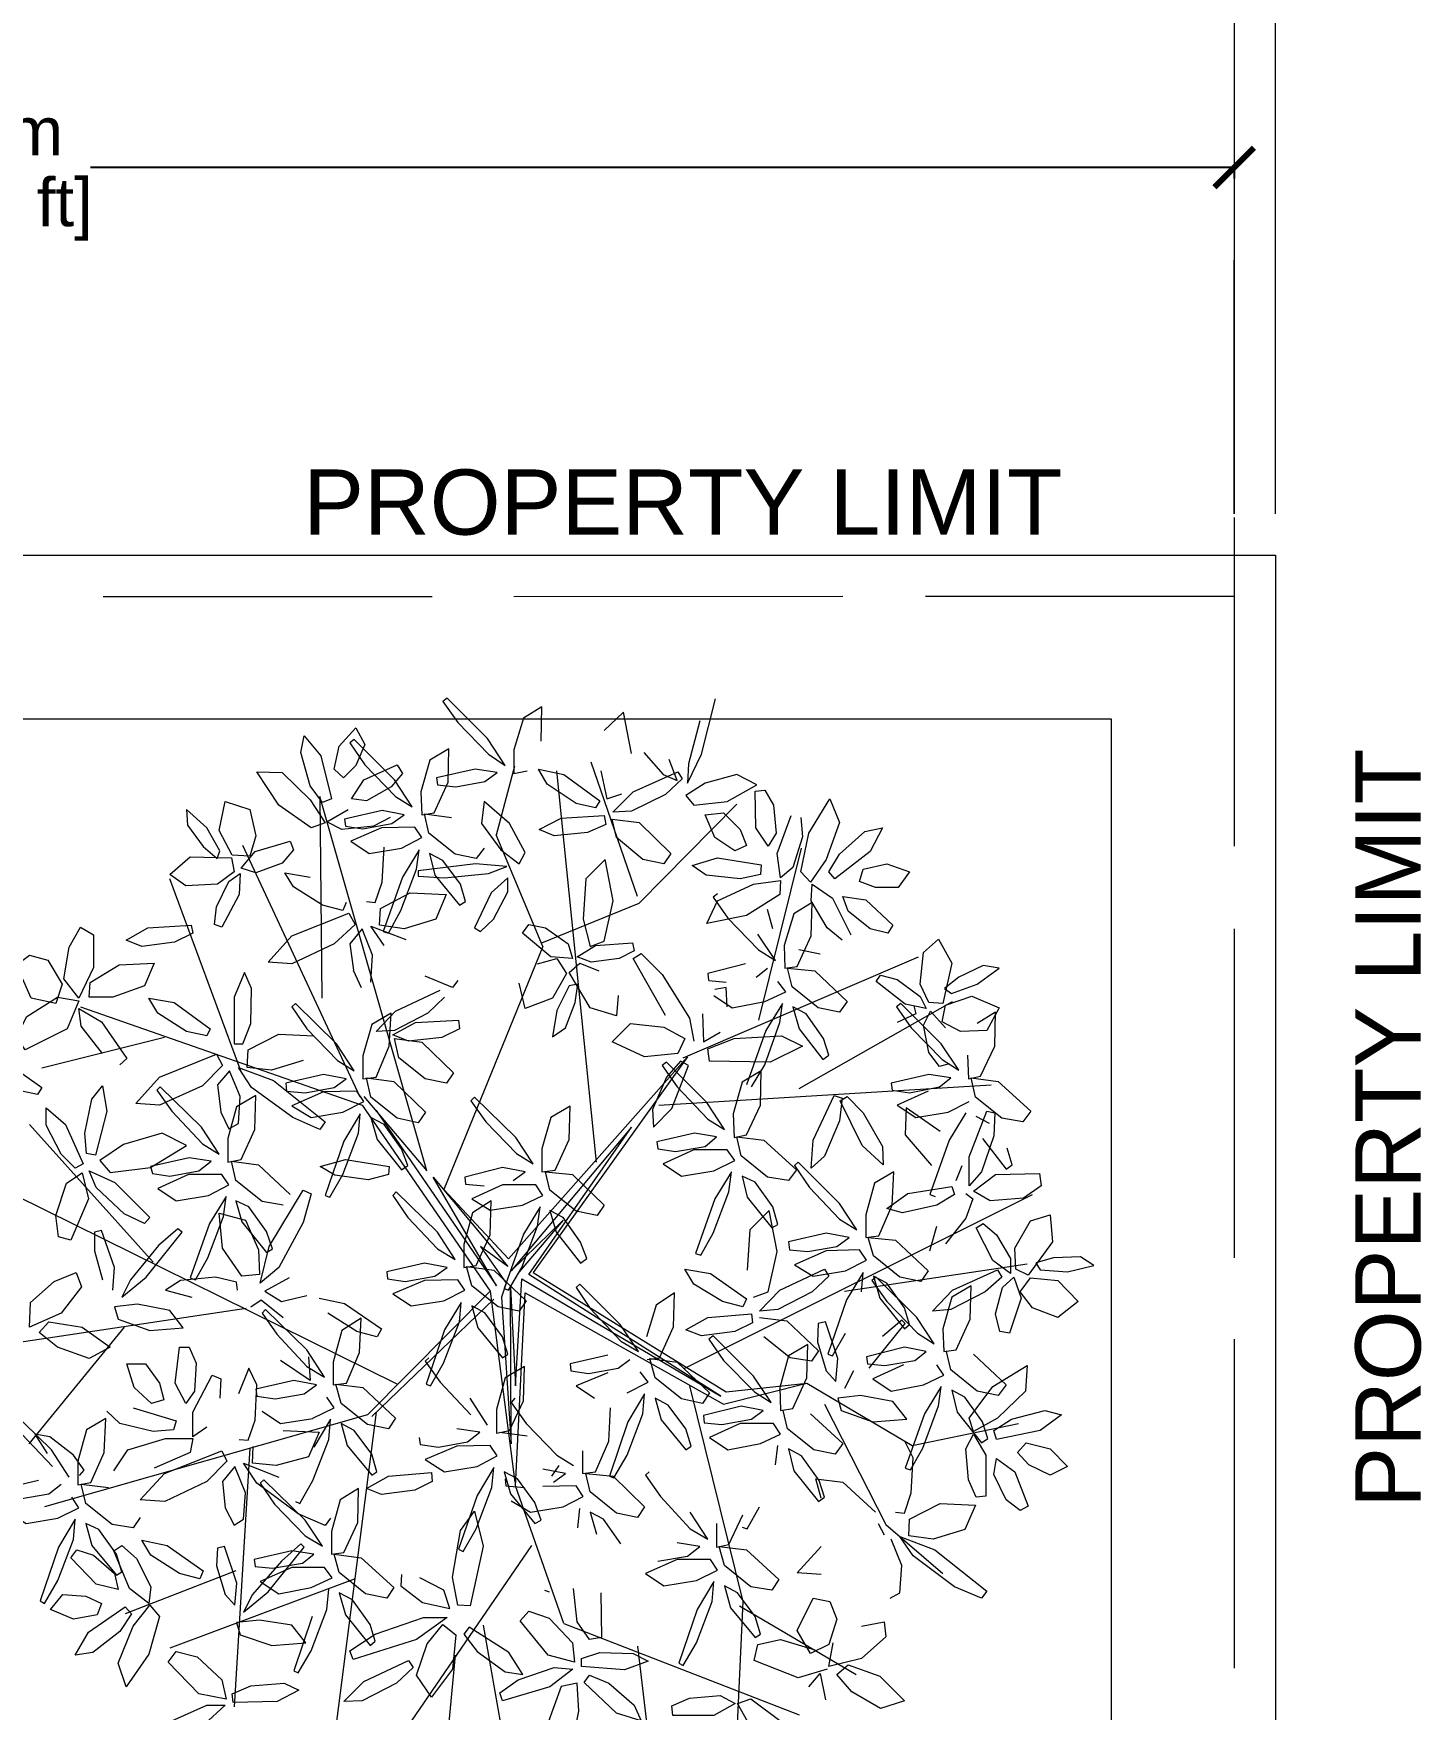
# Model space of a CAD drawing. Header units: metres. Extents: x 14 to 155, y 0 to 125.
# Drawn here: x 38.138 to 40.67, y 118.982 to 122.039 of the extents above; entities that cross this region are included whole.
import ezdxf

# ---------------------------------------------------------------- set-up
doc = ezdxf.new("R2010")
doc.units = ezdxf.units.M
doc.layers.get('Defpoints').update_dxf_attribs({"lineweight": 0})
doc.layers.add('Edges', color=7, linetype='Continuous')
doc.layers.add('PDF_Text', color=255, linetype='Continuous')
doc.layers.add('PDF_Geometry', color=7, linetype='Continuous', true_color=0xc0c0c0)
doc.styles.add('PDF Arial', font='arial.ttf')
doc.styles.add('TEXTS', font='swissl.ttf')
doc.dimstyles.new('Copy of DIMTEXT', dxfattribs={"dimscale": 0.3, "dimtxt": 0.22, "dimasz": 0.18, "dimexe": 0.05, "dimexo": 0.05, "dimgap": 0.05, "dimtad": 0, "dimzin": 1, "dimdsep": 46, "dimtxsty": 'TEXTS', "dimblk": 'ARCHTICK', "dimcen": 0.1, "dimclrd": 256, "dimclre": 6, "dimclrt": 7, "dimadec": 0, "dimazin": 0, "dimtfac": 0.15, "dimtix": 1, "dimtofl": 0, "dimtmove": 1, "dimatfit": 3, "dimldrblk": 'OPEN', "dimfxl": 0, "dimtolj": 1, "dimtzin": 0, "dimarcsym": 0})

# ---------------------------------------------------------------- blocks, each defined once
blk = doc.blocks.new('_ArchTick')
at = {"color": 0, "linetype": 'ByBlock', "const_width": 0.15}
blk.add_lwpolyline([(-0.5, -0.5), (0.5, 0.5)], dxfattribs=at)
blk = doc.blocks.new('*D14')
at = {"layer": 'Defpoints', "color": 0, "transparency": 16777216}
for p in [(40.3284, 121.7956), (40.3284, 121.795), (35.681, 121.6445)]:
    blk.add_point(p, dxfattribs=at)
at = {"layer": 'Edges', "color": 6, "lineweight": -2, "transparency": 16777216}
for p, q in [((35.681, 121.6645), (35.681, 121.815)), ((40.3284, 121.795), (40.3284, 121.775))]:
    blk.add_line(p, q, dxfattribs=at)
at = {"layer": 'Edges', "lineweight": -2, "transparency": 16777216}
for p, q in [((35.681, 121.795), (37.7672, 121.795)), ((40.3284, 121.795), (38.2422, 121.795))]:
    blk.add_line(p, q, dxfattribs=at)
at = {"layer": 'Edges', "lineweight": -2, "transparency": 16777216, "xscale": 0.072, "yscale": 0.072, "zscale": 0.072, "rotation": 180}
blk.add_blockref('_ArchTick', (35.681, 121.795), dxfattribs=at)
at = {"layer": 'Edges', "lineweight": -2, "transparency": 16777216, "xscale": 0.072, "yscale": 0.072, "zscale": 0.072}
blk.add_blockref('_ArchTick', (40.3284, 121.795), dxfattribs=at)
at = {"layer": 'Edges', "color": 7, "transparency": 16777216, "char_height": 0.088, "attachment_point": 5, "style": 'TEXTS'}
for s, insert in [('\\A1;4.65 m', (38.0047, 121.8602)), ('\\A1;[15\'-3" ft]', (38.0047, 121.7184))]:
    blk.add_mtext(s, dxfattribs=dict(at, insert=insert))
blk = doc.blocks.new('_Open')
at = {"color": 0, "linetype": 'ByBlock', "lineweight": -2}
for p, q in [((-1, 0.167), (0, 0)), ((-1, -0.167), (0, 0)), ((0, 0), (-1, 0))]:
    blk.add_line(p, q, dxfattribs=at)

msp = doc.modelspace()

# ---------------------------------------------------------------- linework, layer by layer
at = {"layer": 'PDF_Geometry', "color": 0, "lineweight": 0}
for points in [[(40.4037, 121.163), (40.4036, 122.6449)], [(40.3284, 122.088), (40.3284, 121.163), (40.3284, 121.6255)], [(40.3284, 121.9071), (40.3284, 121.307)], [(40.3284, 121.1565), (40.3284, 120.5564)], [(38.2656, 121.0124), (38.8657, 121.0124)], [(39.0146, 121.0124), (39.6147, 121.0125)], [(39.7651, 121.0125), (40.3285, 121.0125)], [(39.0642, 120.7484), (39.0658, 120.8109), (39.0322, 120.7901), (39.0146, 120.7324), (39.0146, 120.6892), (39.0386, 120.694)], [(39.3539, 120.7852), (39.333, 120.7068), (39.3315, 120.6716), (39.357, 120.7244), (39.3826, 120.8252)], [(39.229, 120.726), (39.2145, 120.8012), (39.1794, 120.7677)], [(39.2514, 120.7276), (39.2866, 120.6876), (39.3122, 120.6764), (39.2978, 120.7148)], [(38.9826, 120.5771), (39.0162, 120.7035)], [(39.1651, 119.9802), (39.093, 120.694)], [(39.2402, 120.4651), (39.1554, 120.71)], [(39.173, 120.694), (39.1843, 120.6428), (39.2115, 120.6523)], [(38.7409, 120.1002), (38.8561, 119.9642), (38.6609, 120.6475), (38.6641, 120.2795)], [(38.7889, 120.6092), (38.7585, 120.5932), (38.7009, 120.5868), (38.6737, 120.6012), (38.7121, 120.6236)], [(39.0658, 120.3804), (39.2434, 120.4524), (39.4211, 120.6332)], [(38.9602, 120.5531), (38.9458, 120.5339), (38.9074, 120.542), (38.8594, 120.5803), (38.8513, 120.6156), (38.9009, 120.6091)], [(39.5379, 120.6092), (39.5411, 120.574), (39.5235, 120.518), (39.5011, 120.4988), (39.4947, 120.5436), (39.5203, 120.6124)], [(39.0674, 120.3739), (38.9825, 120.5771)], [(38.7345, 120.0986), (38.5201, 120.5579)], [(38.7457, 120.4555), (38.7617, 120.4539), (38.7745, 120.4908), (38.7777, 120.5547)], [(39.4611, 120.2395), (39.5395, 120.5532)], [(38.7089, 120.4539), (38.7026, 120.4395), (38.6657, 120.4492), (38.6129, 120.4827), (38.5969, 120.5083), (38.6433, 120.5003)], [(38.5168, 120.1466), (38.3872, 120.4971)], [(39.6131, 120.3852), (39.5859, 120.4076), (39.5571, 120.4572), (39.5587, 120.4875), (39.5955, 120.4619), (39.6291, 120.3947)], [(39.3858, 120.4699), (39.3779, 120.4635), (39.4051, 120.4251), (39.461, 120.3675), (39.4915, 120.3483), (39.4594, 120.3963)], [(39.4867, 120.406), (39.4772, 120.4412)], [(38.7778, 120.3755), (38.7538, 120.4107), (38.8178, 120.3866)], [(38.7538, 120.3083), (38.7569, 120.3578), (38.7377, 120.4058), (38.7153, 120.3787), (38.7218, 120.3307)], [(40.3284, 120.406), (40.3285, 119.8059)], [(39.0675, 120.3739), (38.8866, 119.9306), (39.005, 119.8041), (39.3315, 120.1722), (39.0499, 119.7786), (39.4019, 119.561), (39.5491, 119.577)], [(39.0578, 120.3419), (39.0931, 120.3515), (39.1106, 120.3243), (39.085, 120.2795), (39.0354, 120.2603), (39.0242, 120.3067)], [(39.2914, 120.2475), (39.2322, 120.3516), (39.2466, 120.3611), (39.2851, 120.3227), (39.3347, 120.2427), (39.3426, 120.2011)], [(39.3235, 120.1706), (39.7524, 120.3547)], [(39.5731, 120.3596), (39.5346, 120.3675)], [(38.7217, 120.3307), (38.7361, 120.2987)], [(38.9025, 120.2987), (38.8529, 120.3195)], [(39.205, 120.2843), (39.2018, 120.2474), (39.1538, 120.2619), (39.1154, 120.3259), (39.1346, 120.3435), (39.1698, 120.3291)], [(39.437, 120.3419), (39.3682, 120.3243), (39.3698, 120.3116)], [(39.4563, 120.3179), (39.4771, 120.334)], [(38.8882, 120.2811), (38.8578, 120.2523), (38.797, 120.2202), (38.7634, 120.2186), (38.7986, 120.2555), (38.8802, 120.2939)], [(38.9122, 120.3115), (38.9026, 120.2987)], [(39.3699, 120.3116), (39.4019, 120.3084)], [(39.3795, 120.2843), (39.413, 120.2619), (39.4723, 120.2731), (39.5107, 120.2907), (39.4963, 120.31)], [(39.4035, 120.2635), (39.4019, 120.2987), (39.3811, 120.2954)], [(38.224, 120.2635), (38.7377, 120.0843), (38.9714, 119.745), (38.7473, 119.5193), (38.1584, 119.3513)], [(38.264, 120.1787), (38.2255, 120.2283), (38.2208, 120.2603), (38.2624, 120.2363), (38.3088, 120.1691), (38.296, 120.1579)], [(39.4483, 120.1179), (39.4723, 120.1579), (39.4995, 120.2347), (39.5043, 120.2699), (39.4739, 120.2202), (39.4387, 120.1211)], [(39.5347, 120.1147), (39.8148, 120.2731)], [(39.7444, 120.2652), (39.7476, 120.2507), (39.714, 120.2348)], [(39.3587, 120.2507), (39.3603, 120.1995), (39.3906, 120.2171)], [(39.8084, 120.1595), (39.7908, 120.1547), (39.7716, 120.1803), (39.762, 120.2299), (39.7748, 120.2555), (39.802, 120.2251)], [(39.842, 120.1755), (39.8436, 120.1323), (39.866, 120.1371), (39.8916, 120.1916), (39.8932, 120.2539), (39.8596, 120.2332)], [(38.3776, 120.2075), (38.1535, 120.1515)], [(38.6305, 120.1658), (38.5728, 120.1482), (38.5281, 120.153), (38.5297, 120.185), (38.5857, 120.2138), (38.6497, 120.2106)], [(39.2787, 120.0843), (39.8852, 120.1212)], [(39.77, 120.1099), (39.714, 120.0843), (39.7476, 120.0619), (39.8068, 120.0715), (39.8452, 120.0907)], [(38.7633, 120.0746), (38.9826, 119.7545), (38.8674, 119.953), (39.0034, 119.7898), (38.9538, 119.8266), (39.0003, 119.7594), (38.9923, 119.7338)], [(39.7924, 120.0363), (39.7299, 120.0795), (39.7283, 120.0299), (39.7763, 119.9739)], [(38.3568, 119.7977), (38.1311, 120.049)], [(39.0418, 119.7754), (39.229, 120.0443), (39.0098, 119.7817), (39.1042, 119.8746), (39.0242, 119.7801)], [(39.8388, 120.0699), (39.8084, 120.0203), (39.7732, 119.9211), (39.7828, 119.9178)], [(39.882, 120.0507), (39.858, 120.0635)], [(39.8692, 120.0235), (39.9124, 119.9675), (39.9235, 119.9755)], [(38.5937, 119.9018), (38.5553, 119.9082), (38.5073, 119.9466), (38.4993, 119.9818), (38.5489, 119.9754), (38.6066, 119.921)], [(39.9236, 119.9755), (39.9141, 120.0058)], [(39.013, 119.9467), (39.0354, 119.9627), (38.9938, 119.9707), (38.925, 119.953), (38.9266, 119.9403)], [(39.8212, 119.9467), (39.8323, 119.9739)], [(38.9266, 119.9402), (38.9601, 119.937)], [(39.3267, 119.6042), (39.9605, 119.9211)], [(39.8388, 119.9227), (39.8516, 119.9131)], [(38.8018, 119.5754), (38.1056, 119.9194)], [(39.4515, 119.7338), (39.4787, 119.7433), (39.4947, 119.817), (39.4803, 119.8922), (39.4451, 119.8569), (39.4403, 119.7833)], [(39.8516, 119.913), (39.8388, 119.8778), (39.802, 119.8314)], [(39.7732, 119.8186), (39.786, 119.8634)], [(38.2832, 119.7466), (38.2864, 119.7882), (38.2624, 119.8554), (38.2497, 119.8522), (38.2497, 119.8186), (38.2641, 119.7658)], [(38.5105, 119.7466), (38.5089, 119.761), (38.4705, 119.7706), (38.4064, 119.7642), (38.3792, 119.7466), (38.4272, 119.7337)], [(38.6049, 119.769), (38.5601, 119.745), (38.5905, 119.7258), (38.6369, 119.737)], [(38.9922, 119.7337), (39.0098, 119.4664), (39.0082, 119.7514), (39.0178, 119.5721), (39.029, 119.7674), (39.3923, 119.553), (39.0419, 119.7754)], [(39.6484, 119.7434), (39.6516, 119.7787), (39.6212, 119.729), (39.5875, 119.6298), (39.5956, 119.6266)], [(39.6179, 119.745), (39.9507, 119.7946)], [(38.9714, 119.745), (39.0162, 119.3961)], [(39.1058, 119.1385), (39.0178, 119.3898), (39.0354, 119.7418), (39.3971, 119.5386), (39.5492, 119.577), (39.7412, 119.4634), (39.9348, 119.5033)], [(39.2579, 119.6202), (39.2803, 119.6234), (39.3059, 119.6795), (39.3075, 119.7418), (39.2739, 119.7194), (39.2563, 119.6618)], [(38.5265, 119.713), (38.0752, 119.6458)], [(38.5345, 119.7162), (38.5537, 119.729)], [(38.5537, 119.7289), (38.5937, 119.697)], [(38.6594, 119.7321), (38.7058, 119.7226), (38.773, 119.6762), (38.765, 119.6617)], [(38.9779, 119.7305), (38.7554, 119.5161)], [(38.304, 119.6793), (38.1296, 119.4665)], [(38.7649, 119.6617), (38.7281, 119.6713), (38.6753, 119.7049)], [(39.4627, 119.697), (39.5123, 119.6906), (39.57, 119.6362), (39.5572, 119.617)], [(39.6627, 119.6042), (39.7284, 119.6859), (39.722, 119.6922), (39.6867, 119.6619)], [(39.5572, 119.6169), (39.5187, 119.6233), (39.4707, 119.6618)], [(39.5955, 119.6266), (39.6195, 119.6682)], [(40.3285, 119.657), (40.3285, 119.0569)], [(38.6402, 119.625), (38.6433, 119.5817), (38.589, 119.6186)], [(38.8593, 119.6234), (38.853, 119.617)], [(38.853, 119.6169), (38.8802, 119.5785), (38.9362, 119.5193)], [(39.1859, 119.6282), (39.1171, 119.6121), (39.1187, 119.5994), (39.1506, 119.5946), (39.2051, 119.6042), (39.2259, 119.6202)], [(39.8532, 119.6298), (39.9125, 119.5738), (39.8981, 119.5546), (39.8596, 119.5626), (39.8116, 119.601), (39.8036, 119.6346)], [(38.4545, 119.4969), (38.4289, 119.4793), (38.4289, 119.5241), (38.4641, 119.5913), (38.4801, 119.5849), (38.4785, 119.5497)], [(38.5137, 119.4745), (38.5297, 119.4729), (38.5425, 119.5097), (38.5457, 119.5737), (38.5313, 119.6041), (38.5121, 119.5577)], [(39.1859, 119.5961), (39.1282, 119.5721), (39.1619, 119.5497)], [(39.2211, 119.5594), (39.2595, 119.5786), (39.2451, 119.5978)], [(39.6339, 119.5994), (39.6179, 119.5674)], [(39.7252, 119.6106), (39.6692, 119.585), (39.7028, 119.5626), (39.762, 119.5737)], [(39.762, 119.5738), (39.7989, 119.5914), (39.786, 119.6107)], [(39.3347, 119.5721), (39.4323, 119.1784), (39.4195, 118.9016)], [(38.2033, 119.4057), (38.1713, 119.4553), (38.096, 119.5288), (38.0896, 119.5225), (38.1168, 119.484), (38.1729, 119.4249)], [(38.3201, 119.5321), (38.3985, 119.5081), (38.3937, 119.4921), (38.3568, 119.4889), (38.2961, 119.5033), (38.2721, 119.5257)], [(38.5553, 119.5257), (38.5889, 119.5033), (38.6481, 119.5128)], [(38.6481, 119.5129), (38.6866, 119.5322), (38.6737, 119.5514)], [(38.7633, 119.5241), (38.6801, 118.8744)], [(38.9666, 119.5001), (38.9346, 119.5497)], [(39.0162, 119.5497), (39.0098, 119.5417), (39.037, 119.5033), (39.093, 119.4456), (39.1235, 119.4265)], [(39.1395, 119.4537), (39.1395, 119.4121), (39.1635, 119.4153), (39.1875, 119.4713), (39.1907, 119.5321)], [(39.5556, 119.5209), (39.6148, 119.4666), (39.6004, 119.4473), (39.5619, 119.4553), (39.5139, 119.4937), (39.506, 119.5273)], [(39.5812, 119.5386), (39.6932, 119.3193), (39.7973, 119.2297)], [(38.6162, 119.3609), (38.6241, 119.3577), (38.6481, 119.3993), (38.677, 119.4745), (38.6802, 119.5113), (38.6497, 119.4601)], [(38.8418, 119.4777), (38.8434, 119.4648), (38.8771, 119.4601), (38.9299, 119.4697), (38.9523, 119.4873), (38.9106, 119.4937)], [(38.2225, 119.4088), (38.2305, 119.4184), (38.2113, 119.4457), (38.1681, 119.4793), (38.1408, 119.484), (38.1632, 119.4489)], [(38.2848, 119.4169), (38.3104, 119.4554), (38.3792, 119.4762)], [(38.3792, 119.4761), (38.4288, 119.4761), (38.4241, 119.4505), (38.3584, 119.4217)], [(38.5937, 119.4905), (38.6594, 119.4873), (38.6402, 119.4425), (38.5809, 119.4265), (38.5377, 119.4313), (38.5393, 119.4617)], [(38.989, 119.4873), (39.0386, 119.481)], [(39.4915, 119.4281), (39.4963, 119.4634)], [(39.7107, 119.3417), (39.7268, 119.3401), (39.7395, 119.3769), (39.7427, 119.4409), (39.7284, 119.4698)], [(38.5329, 119.4585), (38.5041, 118.9863)], [(38.6802, 119.3305), (38.6706, 119.3176), (38.6209, 119.3385), (38.5458, 119.3945), (38.5217, 119.4313), (38.5858, 119.4057)], [(38.9986, 119.4025), (39.0002, 119.3897)], [(39.0866, 119.3961), (39.109, 119.4122), (39.0674, 119.4201)], [(39.0963, 119.4265), (39.0834, 119.4073)], [(39.2611, 119.4154), (39.2547, 119.409), (39.2819, 119.3705), (39.3363, 119.3113), (39.3684, 119.2922), (39.3363, 119.3418)], [(39.5748, 119.3673), (39.5652, 119.4025), (39.6148, 119.3961), (39.674, 119.3417)], [(38.1472, 119.3993), (38.0784, 119.3832), (38.08, 119.3705), (38.1135, 119.3657), (38.1664, 119.3753), (38.1888, 119.3929)], [(38.3328, 119.3321), (38.32, 119.3128), (38.2816, 119.3192), (38.2336, 119.3577), (38.2256, 119.3929), (38.2752, 119.3864)], [(39.0002, 119.3898), (39.0337, 119.3866)], [(39.1042, 119.3513), (39.1411, 119.3705), (39.1282, 119.3898), (39.0674, 119.3882)], [(38.0896, 119.3432), (38.1249, 119.3208), (38.1825, 119.3304)], [(38.1825, 119.3305), (38.2209, 119.3497), (38.208, 119.3689)], [(39.0098, 119.3625), (39.0451, 119.3417), (39.1042, 119.3512)], [(39.1314, 119.3129), (39.1346, 119.3481)], [(39.2099, 119.2841), (39.1779, 119.3289), (39.1539, 119.3418), (39.1651, 119.3017)], [(39.4404, 119.3113), (39.4628, 119.3513)], [(39.3843, 119.3209), (39.3843, 119.2776), (39.4067, 119.2824), (39.4323, 119.3369)], [(39.4307, 119.3145), (39.4403, 119.3113)], [(39.6788, 119.3209), (39.6899, 119.3001)], [(39.0466, 119.2809), (38.7521, 118.8504)], [(39.2771, 119.252), (39.3315, 119.2616), (39.3539, 119.2792), (39.3124, 119.2856)], [(39.5748, 119.228), (39.5316, 119.2312), (39.5748, 119.2792)], [(39.7012, 119.1849), (39.7188, 119.1945), (39.722, 119.2442), (39.7028, 119.2922)], [(38.5073, 119.2345), (38.3057, 119.1561)], [(38.725, 119.22), (38.3873, 119.0936)], [(38.8098, 119.228), (38.8082, 119.2072), (38.8482, 119.1768), (38.8978, 119.1656), (38.8866, 119.1992), (38.8433, 119.2216)], [(38.6465, 119.1512), (38.613, 119.052), (38.621, 119.0488), (38.645, 119.0889), (38.6737, 119.1641), (38.6769, 119.2009)], [(39.0707, 119.1992), (39.0787, 119.1961)], [(39.1731, 119.1945), (39.1747, 119.1128), (39.1523, 119.1096), (39.1298, 119.1416), (39.1235, 119.2024)], [(39.4259, 119.1705), (39.6387, 119.0457)], [(38.9587, 119.1352), (39.0163, 118.8072)], [(39.1058, 119.1384), (39.5348, 118.972)], [(39.6484, 119.1336), (39.69, 119.1416), (39.6932, 119.1144), (39.6484, 119.0744), (39.5892, 119.06), (39.5972, 119.1033)], [(39.2403, 119.0969), (39.2691, 118.8504)], [(39.586, 119.0553), (39.5332, 119.0392), (39.4531, 119.0713), (39.4595, 119.1001), (39.5011, 119.1096), (39.5636, 119.0905)], [(38.9074, 119.0808), (38.885, 118.8424)], [(39.5524, 119.0232), (39.5732, 119.0472), (39.5828, 118.9992)], [(39.4467, 118.9496), (39.4227, 118.9928), (39.4467, 119.0008), (39.5044, 118.9576)]]:
    msp.add_lwpolyline(points, dxfattribs=at)
at = {"layer": 'PDF_Geometry', "color": 0, "lineweight": 5}
msp.add_lwpolyline([(18.7041, 90.0848), (18.4048, 90.3857), (18.4036, 121.0868), (40.4037, 121.0877), (40.4048, 90.3865), (40.1056, 90.3865), (40.1044, 120.7884), (18.7029, 120.7876), (18.7041, 90.3857)], dxfattribs=at)
at = {"layer": 'PDF_Geometry', "color": 0, "lineweight": 0}
for points in [[(38.8849, 120.8204), (38.9121, 120.782), (38.9682, 120.7244), (38.9985, 120.7036), (38.9666, 120.7532), (38.8929, 120.8268)], [(38.6657, 120.6364), (38.6433, 120.6668), (38.6257, 120.7276), (38.6321, 120.758), (38.6625, 120.7212), (38.6817, 120.6428)], [(38.7266, 120.7036), (38.7041, 120.6812), (38.6865, 120.6972), (38.6962, 120.7389), (38.7265, 120.7724), (38.7426, 120.7421)], [(38.7153, 120.7451), (38.7425, 120.7051), (38.7986, 120.6475), (38.8289, 120.6283), (38.797, 120.6779), (38.7233, 120.7515)], [(38.845, 120.6556), (38.8466, 120.614), (38.869, 120.6172), (38.8946, 120.6732), (38.8962, 120.734), (38.861, 120.7133)], [(38.6433, 120.6412), (38.6705, 120.5995), (38.6449, 120.59), (38.5856, 120.6316), (38.5457, 120.6924), (38.5921, 120.6908)], [(38.8113, 120.6892), (38.7905, 120.6652), (38.7457, 120.6396), (38.7185, 120.6428), (38.7409, 120.678), (38.8017, 120.7052)], [(38.8753, 120.6684), (38.9089, 120.6652), (38.9618, 120.6747), (38.9842, 120.6908), (38.9442, 120.6972), (38.8737, 120.6812)], [(39.1634, 120.6267), (39.1282, 120.6347), (39.0754, 120.67), (39.0594, 120.6972), (39.1058, 120.6876), (39.1714, 120.6396)], [(39.3218, 120.6796), (39.2914, 120.6508), (39.229, 120.6204), (39.1953, 120.6188), (39.2322, 120.6556), (39.3138, 120.6925)], [(39.3634, 120.6716), (39.3282, 120.6492), (39.3426, 120.6315), (39.4035, 120.638), (39.4578, 120.6684), (39.4211, 120.6876)], [(39.4723, 120.6588), (39.4883, 120.6316), (39.4931, 120.5804), (39.4787, 120.5564), (39.4562, 120.59), (39.4546, 120.6572)], [(38.5441, 120.5755), (38.5329, 120.5387), (38.5009, 120.5403), (38.4769, 120.5851), (38.4881, 120.638), (38.5329, 120.6235)], [(38.9906, 120.55), (39.0241, 120.5244), (39.0354, 120.5452), (39.0066, 120.598), (38.9602, 120.638), (38.9553, 120.598)], [(39.5843, 120.5324), (39.5555, 120.4907), (39.5379, 120.5099), (39.5523, 120.5804), (39.5907, 120.6428), (39.6083, 120.5996)], [(38.448, 120.5563), (38.4736, 120.5339), (38.4784, 120.5483), (38.4544, 120.5899), (38.4176, 120.6235), (38.4192, 120.5948)], [(38.7073, 120.5932), (38.7393, 120.5884), (38.7922, 120.598), (38.8146, 120.614), (38.7746, 120.622), (38.7057, 120.606)], [(39.1826, 120.5964), (39.149, 120.5819), (39.0882, 120.5756), (39.061, 120.5868), (39.1009, 120.6075), (39.1794, 120.6124)], [(39.2882, 120.5244), (39.2498, 120.5323), (39.2018, 120.5724), (39.1938, 120.606), (39.2434, 120.5996), (39.3011, 120.5436)], [(39.4275, 120.5868), (39.4387, 120.558), (39.4179, 120.5484), (39.3811, 120.5724), (39.3634, 120.614), (39.3971, 120.6172)], [(38.6129, 120.5499), (38.5921, 120.5259), (38.5441, 120.5083), (38.5169, 120.5164), (38.5425, 120.5468), (38.6066, 120.566)], [(38.8097, 120.5531), (38.8466, 120.5724), (38.8337, 120.5916), (38.7729, 120.59), (38.7169, 120.566), (38.7505, 120.5436)], [(39.5891, 120.5099), (39.6083, 120.5419), (39.6547, 120.5835), (39.6867, 120.5899), (39.6643, 120.5468), (39.6003, 120.4971)], [(38.5041, 120.5099), (38.4737, 120.4875), (38.416, 120.4843), (38.3873, 120.5051), (38.4241, 120.5371), (38.4993, 120.5355)], [(38.7857, 120.3979), (38.8081, 120.4395), (38.8369, 120.5147), (38.8417, 120.55), (38.8113, 120.5003), (38.7762, 120.4011)], [(38.9265, 120.4555), (38.917, 120.4875), (38.8849, 120.5307), (38.8609, 120.5436), (38.8706, 120.5035), (38.9154, 120.4492)], [(39.141, 120.4235), (39.1539, 120.3739), (39.1795, 120.3835), (39.1954, 120.4571), (39.1811, 120.5323), (39.1458, 120.4971)], [(39.4643, 120.5052), (39.4275, 120.4972), (39.3651, 120.5036), (39.3395, 120.5212), (39.3859, 120.5355), (39.4659, 120.5228)], [(38.4688, 120.4139), (38.472, 120.4459), (38.4944, 120.4923), (38.5152, 120.5067), (38.5136, 120.4683), (38.4817, 120.4091)], [(38.8402, 120.502), (38.8882, 120.4988), (38.9683, 120.5067), (39.0018, 120.5196), (38.9443, 120.5244), (38.8402, 120.5115)], [(39.6739, 120.4812), (39.6452, 120.4924), (39.6515, 120.5147), (39.6948, 120.5244), (39.7364, 120.51), (39.7156, 120.4812)], [(38.8145, 120.4059), (38.7697, 120.4123), (38.7713, 120.4428), (38.8257, 120.4716), (38.8913, 120.4684), (38.8722, 120.4236)], [(38.9537, 120.4011), (38.9777, 120.4235), (39.0033, 120.4731), (39.0033, 120.4987), (38.9729, 120.4715), (38.9425, 120.4075)], [(39.4515, 120.4875), (39.5011, 120.4939), (39.4995, 120.4683), (39.4386, 120.4299), (39.3666, 120.4155), (39.3858, 120.4572)], [(39.5075, 120.3755), (39.5091, 120.3339), (39.5315, 120.3371), (39.5571, 120.3931), (39.5587, 120.4539), (39.5252, 120.4332)], [(39.6964, 120.3979), (39.6644, 120.4059), (39.6244, 120.4379), (39.6147, 120.4651), (39.6563, 120.4588), (39.7059, 120.4124)], [(38.4289, 120.3979), (38.3953, 120.3818), (38.3361, 120.3739), (38.3073, 120.385), (38.3472, 120.4074), (38.4257, 120.4123)], [(38.725, 120.4139), (38.6865, 120.3787), (38.6097, 120.3419), (38.5665, 120.3451), (38.6097, 120.3931), (38.7138, 120.4347)], [(39.0418, 120.4139), (39.0721, 120.4075), (39.1138, 120.3787), (39.1217, 120.3515), (39.0818, 120.3547), (39.0306, 120.3979)], [(38.2032, 120.3723), (38.224, 120.4091), (38.248, 120.3947), (38.248, 120.3354), (38.2209, 120.2794), (38.1937, 120.3146)], [(39.2339, 120.3659), (39.2067, 120.3515), (39.1555, 120.3451), (39.1298, 120.3547), (39.1635, 120.3755), (39.2307, 120.3804)], [(39.7716, 120.2715), (39.7555, 120.3051), (39.762, 120.3628), (39.7892, 120.3868), (39.8132, 120.3435), (39.7971, 120.2699)], [(38.1312, 120.3579), (38.1648, 120.3484), (38.1905, 120.3051), (38.1792, 120.2699), (38.1344, 120.2795), (38.1072, 120.3403)], [(38.2832, 120.281), (38.24, 120.281), (38.2416, 120.3082), (38.2945, 120.3403), (38.3584, 120.3435), (38.3409, 120.3019)], [(38.5201, 120.1963), (38.5346, 120.2331), (38.5362, 120.2971), (38.5233, 120.326), (38.5041, 120.2811), (38.5041, 120.1963)], [(39.6083, 120.2539), (39.5699, 120.2619), (39.5219, 120.3003), (39.5139, 120.3339), (39.5635, 120.3291), (39.6228, 120.2731)], [(39.6835, 120.3211), (39.7139, 120.3132), (39.7555, 120.2827), (39.7668, 120.2603), (39.7283, 120.2683), (39.6755, 120.31)], [(39.8259, 120.3179), (39.8003, 120.2971), (39.8131, 120.2876), (39.8595, 120.3051), (39.8995, 120.334), (39.8707, 120.3388)], [(39.1266, 120.2715), (39.1314, 120.3051), (39.1155, 120.3019), (39.0931, 120.2571), (39.085, 120.2091), (39.109, 120.2251)], [(38.1072, 120.209), (38.1265, 120.2459), (38.1824, 120.281), (38.2209, 120.2747), (38.2, 120.2235), (38.1233, 120.185)], [(38.4545, 120.2106), (38.4177, 120.2186), (38.3649, 120.2523), (38.3488, 120.2795), (38.3952, 120.2715), (38.4609, 120.2235)], [(38.6097, 120.2634), (38.6368, 120.2234), (38.6929, 120.1658), (38.7233, 120.1466), (38.6913, 120.1962), (38.616, 120.2698)], [(39.5891, 120.1755), (39.5795, 120.2059), (39.5475, 120.2507), (39.5235, 120.2636), (39.5347, 120.2235), (39.5779, 120.1676)], [(39.7123, 120.2635), (39.7395, 120.225), (39.7956, 120.1675), (39.8259, 120.1483), (39.794, 120.1963), (39.7203, 120.2698)], [(39.8292, 120.2188), (39.7956, 120.2364), (39.802, 120.2668), (39.85, 120.2828), (39.8996, 120.262), (39.8772, 120.2204)], [(38.7393, 120.1739), (38.7393, 120.1323), (38.7633, 120.1355), (38.7873, 120.1915), (38.7905, 120.2523), (38.7554, 120.2316)], [(38.9154, 120.2235), (38.8834, 120.2075), (38.8226, 120.2011), (38.7938, 120.2123), (38.8354, 120.2348), (38.9138, 120.2395)], [(39.2883, 120.2267), (39.3267, 120.2059), (39.3138, 120.1787), (39.253, 120.1723), (39.1938, 120.1995), (39.2274, 120.2331)], [(38.8914, 120.1242), (38.853, 120.1322), (38.805, 120.1706), (38.797, 120.2059), (38.8466, 120.1994), (38.9042, 120.1434)], [(39.3683, 120.1867), (39.4163, 120.2059), (39.5028, 120.2107), (39.5412, 120.1915), (39.4819, 120.1627), (39.3715, 120.1643)], [(38.1456, 120.1035), (38.1087, 120.1114), (38.056, 120.1451), (38.0399, 120.1723), (38.0863, 120.1643), (38.1536, 120.1163)], [(38.4833, 120.1563), (38.4464, 120.1194), (38.3681, 120.0843), (38.3248, 120.0874), (38.3681, 120.1354), (38.472, 120.1771)], [(38.4801, 120.0714), (38.4945, 120.041), (38.5121, 120.0506), (38.5153, 120.1002), (38.4961, 120.1466), (38.4737, 120.121)], [(38.6609, 120.0395), (38.6114, 120.0619), (38.5362, 120.1162), (38.5122, 120.1531), (38.5761, 120.1291), (38.6705, 120.0539)], [(38.6001, 120.1099), (38.6337, 120.1067), (38.6865, 120.1162), (38.7089, 120.1323), (38.6673, 120.1402), (38.5985, 120.1243)], [(39.3186, 120.1643), (39.293, 120.1355), (39.2674, 120.0762), (39.269, 120.0443), (39.3026, 120.0778), (39.3331, 120.1563)], [(39.2851, 120.1563), (39.3123, 120.1179), (39.3683, 120.0587), (39.3987, 120.0395), (39.3667, 120.0891), (39.293, 120.1627)], [(39.4147, 120.0683), (39.4163, 120.025), (39.4387, 120.0298), (39.4643, 120.0843), (39.4659, 120.1466), (39.4308, 120.1259)], [(39.7043, 120.1115), (39.7363, 120.1067), (39.7908, 120.1179), (39.8116, 120.1339), (39.7716, 120.1403), (39.7027, 120.1243)], [(38.2352, 119.9962), (38.232, 120.0331), (38.2448, 120.0954), (38.264, 120.1194), (38.2721, 120.073), (38.2512, 119.993)], [(38.3633, 120.1114), (38.3905, 120.073), (38.4465, 120.0139), (38.4769, 119.9946), (38.4449, 120.0442), (38.3697, 120.1178)], [(38.7026, 120.0714), (38.741, 120.0906), (38.7282, 120.1099), (38.6673, 120.1083), (38.6098, 120.0827), (38.6449, 120.0619)], [(38.8402, 120.0522), (38.8018, 120.0602), (38.7538, 120.0986), (38.7458, 120.1339), (38.7954, 120.1274), (38.8531, 120.0714)], [(39.9428, 120.0538), (39.9044, 120.0602), (39.8564, 120.0987), (39.8484, 120.1338), (39.898, 120.1274), (39.9573, 120.0731)], [(38.2144, 119.969), (38.1888, 119.9946), (38.1616, 120.0474), (38.1616, 120.0795), (38.1968, 120.049), (38.2288, 119.977)], [(38.4928, 120.0234), (38.4929, 119.9802), (38.5169, 119.985), (38.5424, 120.0395), (38.544, 120.1018), (38.5089, 120.0811)], [(38.9362, 120.0922), (38.9634, 120.0538), (39.0195, 119.9962), (39.0498, 119.977), (39.0179, 120.025), (38.9426, 120.0986)], [(39.0658, 120.0042), (39.0658, 119.9626), (39.0898, 119.9658), (39.1154, 120.0218), (39.117, 120.0826), (39.0818, 120.0619)], [(39.6131, 120.0971), (39.6083, 120.0554), (39.5811, 119.9914), (39.5571, 119.969), (39.5603, 120.0203), (39.5987, 120.1018)], [(39.6228, 120.1002), (39.6516, 120.0699), (39.6868, 120.009), (39.6884, 119.9755), (39.65, 120.0106), (39.6099, 120.0923)], [(38.6786, 119.9162), (38.7026, 119.9578), (38.7314, 120.033), (38.7345, 120.0682), (38.7042, 120.0185), (38.6706, 119.9194)], [(38.821, 119.9738), (38.8098, 120.0042), (38.7778, 120.049), (38.7538, 120.0619), (38.765, 120.0218), (38.8098, 119.9659)], [(39.8916, 120.0699), (39.89, 120.0283), (39.8676, 119.9626), (39.8452, 119.937), (39.8452, 119.9899), (39.8771, 120.0731)], [(38.3024, 120.0123), (38.2592, 119.9835), (38.2784, 119.9611), (38.352, 119.9706), (38.4177, 120.0107), (38.3728, 120.0331)], [(39.2771, 120.0042), (39.3091, 119.9994), (39.3635, 120.009), (39.3844, 120.0266), (39.3443, 120.033), (39.2755, 120.0171)], [(39.5155, 119.9467), (39.4771, 119.953), (39.4291, 119.9915), (39.4211, 120.0266), (39.4707, 120.0203), (39.53, 119.9659)], [(38.3552, 119.9594), (38.3872, 119.9546), (38.4401, 119.9642), (38.4625, 119.9818), (38.4224, 119.9882), (38.352, 119.9722)], [(38.7857, 119.9578), (38.7489, 119.9482), (38.6881, 119.9562), (38.661, 119.9722), (38.7074, 119.985), (38.7873, 119.9722)], [(39.3795, 119.9642), (39.4179, 119.9834), (39.4035, 120.0026), (39.3426, 120.0026), (39.2867, 119.977), (39.3202, 119.9546)], [(38.184, 119.8441), (38.1792, 119.8826), (38.1985, 119.9417), (38.2272, 119.961), (38.2384, 119.913), (38.2064, 119.8378)], [(38.3409, 119.8682), (38.304, 119.8858), (38.2528, 119.9338), (38.2401, 119.9642), (38.2865, 119.9433), (38.3504, 119.8793)], [(38.4577, 119.9194), (38.4945, 119.9387), (38.4817, 119.9579), (38.4208, 119.9579), (38.3649, 119.9323), (38.3984, 119.9099)], [(39.1667, 119.8826), (39.1282, 119.8906), (39.0802, 119.929), (39.0723, 119.9626), (39.1218, 119.9578), (39.1795, 119.9018)], [(39.3555, 119.8106), (39.3779, 119.8507), (39.4067, 119.9259), (39.4115, 119.9627), (39.3811, 119.913), (39.3459, 119.8138)], [(39.4963, 119.8666), (39.4867, 119.8986), (39.4547, 119.9434), (39.4307, 119.9546), (39.4403, 119.9162), (39.4851, 119.8602)], [(39.5267, 119.9739), (39.5539, 119.9338), (39.6083, 119.8763), (39.6403, 119.857), (39.6083, 119.905), (39.5331, 119.9802)], [(39.6563, 119.8842), (39.6563, 119.8426), (39.6803, 119.8458), (39.7043, 119.9019), (39.7075, 119.9626), (39.6724, 119.9419)], [(39.9764, 119.937), (39.9444, 119.9146), (39.8836, 119.9098), (39.8532, 119.9275), (39.8932, 119.9578), (39.9732, 119.9594)], [(38.6449, 119.9226), (38.6305, 119.8699), (38.5857, 119.7882), (38.5521, 119.7594), (38.5681, 119.8266), (38.6305, 119.929)], [(38.7937, 119.9195), (38.8209, 119.8794), (38.8754, 119.8219), (38.9073, 119.8026), (38.8754, 119.8522), (38.8001, 119.9258)], [(39.0306, 119.9018), (39.0675, 119.9195), (39.0546, 119.9387), (38.9938, 119.9387), (38.9378, 119.913), (38.9714, 119.8923)], [(39.818, 119.9211), (39.786, 119.9019), (39.7236, 119.8875), (39.6948, 119.8955), (39.7331, 119.9227), (39.8132, 119.9355)], [(38.4337, 119.7658), (38.4561, 119.8058), (38.4849, 119.881), (38.4897, 119.9178), (38.4593, 119.8682), (38.4241, 119.769)], [(38.5745, 119.8218), (38.5634, 119.8537), (38.5313, 119.8985), (38.5073, 119.9098), (38.5185, 119.8713), (38.5634, 119.8154)], [(38.9234, 119.8298), (38.9234, 119.7882), (38.9458, 119.7914), (38.9714, 119.8475), (38.973, 119.9098), (38.9394, 119.8875)], [(39.005, 119.7466), (39.029, 119.7882), (39.0578, 119.8634), (39.0627, 119.8987), (39.0322, 119.849), (38.9971, 119.7498)], [(39.1474, 119.8042), (39.1362, 119.8345), (39.1042, 119.8793), (39.0802, 119.8922), (39.0915, 119.8522), (39.1362, 119.7962)], [(38.5489, 119.8202), (38.5505, 119.7753), (38.5185, 119.7722), (38.4833, 119.8233), (38.4769, 119.8874), (38.5249, 119.8745)], [(39.8708, 119.8682), (39.8948, 119.8474), (39.9204, 119.8042), (39.9204, 119.777), (39.8884, 119.801), (39.8579, 119.8602)], [(39.93, 119.7851), (39.9284, 119.8235), (39.9572, 119.8731), (39.9925, 119.8842), (39.9972, 119.8347), (39.9524, 119.7739)], [(38.4016, 119.8586), (38.3664, 119.8282), (38.3152, 119.7658), (38.2993, 119.7338), (38.344, 119.7706), (38.4096, 119.8522)], [(39.5171, 119.8202), (39.5507, 119.817), (39.6036, 119.8266), (39.626, 119.8426), (39.5843, 119.8506), (39.5155, 119.8346)], [(39.7571, 119.7626), (39.7187, 119.7706), (39.6707, 119.809), (39.6611, 119.8426), (39.7107, 119.8378), (39.77, 119.7819)], [(39.6195, 119.7819), (39.6579, 119.8011), (39.6451, 119.8203), (39.5842, 119.8187), (39.5267, 119.793), (39.5602, 119.7723)], [(39.9988, 119.8059), (39.9669, 119.7963), (39.9748, 119.7835), (40.0244, 119.7803), (40.0724, 119.7914), (40.0484, 119.8075)], [(38.1761, 119.7626), (38.2161, 119.7786), (38.2257, 119.753), (38.1889, 119.7049), (38.1313, 119.6793), (38.1328, 119.7241)], [(38.7842, 119.7674), (38.8161, 119.7626), (38.8706, 119.7722), (38.893, 119.7882), (38.8514, 119.7962), (38.7826, 119.7802)], [(39.0243, 119.7081), (38.9858, 119.7161), (38.9378, 119.7545), (38.9283, 119.7898), (38.9778, 119.7833), (39.0371, 119.7274)], [(39.4323, 119.7162), (39.3954, 119.7258), (39.3426, 119.7578), (39.3266, 119.785), (39.373, 119.7771), (39.4387, 119.7307)], [(39.5891, 119.7722), (39.5588, 119.7434), (39.4963, 119.7113), (39.4627, 119.7082), (39.4995, 119.7466), (39.5812, 119.785)], [(39.6676, 119.7642), (39.6948, 119.7258), (39.7509, 119.6682), (39.7812, 119.649), (39.7493, 119.697), (39.6756, 119.7706)], [(39.7364, 119.6842), (39.7269, 119.7145), (39.6948, 119.7594), (39.6708, 119.7722), (39.682, 119.7322), (39.7269, 119.6762)], [(39.9044, 119.7706), (39.874, 119.7434), (39.8116, 119.7114), (39.7779, 119.7082), (39.8148, 119.7466), (39.8965, 119.7835)], [(39.9012, 119.6714), (39.8933, 119.7034), (39.906, 119.7514), (39.9268, 119.7706), (39.9397, 119.7323), (39.9189, 119.6682)], [(39.9604, 119.7146), (39.938, 119.7434), (39.9572, 119.769), (40.0068, 119.7642), (40.0436, 119.7259), (40.0068, 119.697)], [(38.8866, 119.7274), (38.9251, 119.7466), (38.9122, 119.7658), (38.8514, 119.7642), (38.7938, 119.7402), (38.8274, 119.7178)], [(39.1282, 119.7514), (39.1538, 119.7129), (39.2099, 119.6538), (39.2419, 119.6346), (39.2082, 119.6841), (39.1346, 119.7577)], [(39.7972, 119.6762), (39.7988, 119.6346), (39.8212, 119.6378), (39.8468, 119.6938), (39.8484, 119.7546), (39.8132, 119.7339)], [(38.328, 119.721), (38.2864, 119.7162), (38.2928, 119.6938), (38.3505, 119.673), (38.4113, 119.6777), (38.3873, 119.7097)], [(38.5553, 119.7049), (38.5825, 119.6665), (38.637, 119.6073), (38.6689, 119.5881), (38.637, 119.6377), (38.5617, 119.7113)], [(38.8625, 119.5721), (38.8865, 119.6137), (38.9153, 119.6889), (38.9185, 119.7242), (38.8881, 119.6745), (38.8546, 119.5753)], [(39.0034, 119.6298), (38.9939, 119.6617), (38.9618, 119.705), (38.9378, 119.7178), (38.9491, 119.6778), (38.9939, 119.6234)], [(38.1824, 119.6425), (38.1489, 119.6697), (38.1664, 119.6889), (38.2273, 119.6793), (38.2784, 119.6425), (38.2401, 119.6217)], [(38.685, 119.6153), (38.685, 119.5737), (38.709, 119.5769), (38.733, 119.6329), (38.7362, 119.6953), (38.701, 119.673)], [(39.4499, 119.6873), (39.4179, 119.6713), (39.3571, 119.6633), (39.3283, 119.6745), (39.3682, 119.6969), (39.4483, 119.7034)], [(39.5699, 119.6858), (39.5683, 119.6522), (39.5844, 119.5993), (39.6019, 119.5801), (39.6052, 119.6217), (39.5828, 119.6889)], [(39.3699, 119.657), (39.3971, 119.6185), (39.4532, 119.561), (39.4836, 119.5417), (39.4516, 119.5897), (39.3779, 119.6633)], [(39.4995, 119.5689), (39.5011, 119.5273), (39.5235, 119.5305), (39.5491, 119.5866), (39.5507, 119.6473), (39.5155, 119.6266)], [(38.4225, 119.6425), (38.4353, 119.6137), (38.432, 119.5625), (38.4161, 119.5401), (38.3969, 119.5769), (38.4048, 119.6425)], [(39.3587, 119.5401), (39.3202, 119.5481), (39.2722, 119.5866), (39.2627, 119.6218), (39.3123, 119.6153), (39.3715, 119.5594)], [(39.6595, 119.6122), (39.6915, 119.609), (39.746, 119.6185), (39.7668, 119.6346), (39.7268, 119.6425), (39.6579, 119.625)], [(38.3681, 119.577), (38.3761, 119.5466), (38.3536, 119.5401), (38.3217, 119.569), (38.3088, 119.6122), (38.3425, 119.6122)], [(38.9826, 119.529), (38.9826, 119.4858), (39.0066, 119.4905), (39.0322, 119.545), (39.0338, 119.6074), (38.9987, 119.5866)], [(39.8965, 119.513), (39.8532, 119.489), (39.8453, 119.513), (39.8885, 119.5706), (39.9508, 119.609), (39.9476, 119.5626)], [(38.5457, 119.553), (38.5793, 119.5482), (38.6322, 119.5577), (38.6546, 119.5738), (38.613, 119.5817), (38.5442, 119.5658)], [(38.7858, 119.4937), (38.7473, 119.5017), (38.6993, 119.5401), (38.6898, 119.5754), (38.7393, 119.5689), (38.7986, 119.5129)], [(39.1971, 119.4041), (39.2211, 119.4457), (39.2498, 119.5209), (39.253, 119.5578), (39.2227, 119.5065), (39.1891, 119.4073)], [(39.6468, 119.5546), (39.6052, 119.5498), (39.6115, 119.5274), (39.6692, 119.5066), (39.7316, 119.5114), (39.706, 119.5434)], [(39.738, 119.4186), (39.7604, 119.4586), (39.7892, 119.5354), (39.794, 119.5706), (39.7636, 119.5209), (39.7285, 119.4218)], [(39.8788, 119.4761), (39.8693, 119.5065), (39.8372, 119.5513), (39.8132, 119.5642), (39.8229, 119.5241), (39.8677, 119.4682)], [(39.3379, 119.4618), (39.3283, 119.4937), (39.2962, 119.537), (39.2722, 119.5498), (39.2835, 119.5098), (39.3283, 119.4554)], [(39.3619, 119.5049), (39.3938, 119.5017), (39.4483, 119.5113), (39.4691, 119.5273), (39.4291, 119.5353), (39.3603, 119.5177)], [(39.89, 119.4906), (39.922, 119.5114), (39.9828, 119.5274), (40.0132, 119.5194), (39.9748, 119.4906), (39.8948, 119.4745)], [(38.2192, 119.4344), (38.2192, 119.3912), (38.2432, 119.396), (38.2672, 119.4505), (38.2704, 119.5128), (38.2352, 119.4921)], [(38.7649, 119.4153), (38.7554, 119.4473), (38.7233, 119.4905), (38.6993, 119.5034), (38.7106, 119.4633), (38.7554, 119.409)], [(39.4644, 119.4666), (39.5012, 119.4842), (39.4883, 119.5034), (39.4275, 119.5034), (39.3715, 119.4777), (39.4051, 119.4553)], [(38.9474, 119.4249), (38.9842, 119.4441), (38.9714, 119.4633), (38.9105, 119.4618), (38.853, 119.4377), (38.8881, 119.4153)], [(39.858, 119.369), (39.8436, 119.4009), (39.8388, 119.457), (39.8532, 119.4842), (39.8757, 119.4458), (39.8757, 119.3706)], [(39.954, 119.4281), (39.9332, 119.4505), (39.9492, 119.4682), (39.9925, 119.4569), (40.0244, 119.4249), (39.9925, 119.4089)], [(38.4913, 119.4345), (38.4544, 119.3976), (38.3777, 119.3609), (38.3328, 119.364), (38.3776, 119.412), (38.4817, 119.4537)], [(39.5812, 119.369), (39.5716, 119.3993), (39.5395, 119.4442), (39.5155, 119.457), (39.5252, 119.417), (39.57, 119.361)], [(39.938, 119.3449), (39.9124, 119.3641), (39.89, 119.4105), (39.8948, 119.4393), (39.9284, 119.4153), (39.9524, 119.3528)], [(38.4881, 119.3497), (38.5041, 119.3177), (38.5217, 119.3289), (38.5249, 119.3769), (38.5057, 119.4249), (38.4833, 119.3977)], [(38.5521, 119.3945), (38.5777, 119.3561), (38.6338, 119.2985), (38.6658, 119.2793), (38.6338, 119.3273), (38.5585, 119.4009)], [(38.8658, 119.3977), (38.8339, 119.3817), (38.773, 119.3737), (38.7458, 119.3849), (38.7859, 119.4073), (38.8642, 119.4137)], [(38.9218, 119.2697), (38.9458, 119.3113), (38.9746, 119.3865), (38.9778, 119.4233), (38.9474, 119.372), (38.9138, 119.2744)], [(39.0642, 119.3273), (39.0531, 119.3593), (39.021, 119.4025), (38.997, 119.4153), (39.0082, 119.3753), (39.0531, 119.3209)], [(39.2403, 119.3321), (39.2018, 119.3401), (39.1538, 119.3785), (39.1459, 119.4121), (39.1955, 119.4073), (39.2531, 119.3513)], [(38.6818, 119.3065), (38.6818, 119.2649), (38.7042, 119.268), (38.7298, 119.3225), (38.7314, 119.3849), (38.6978, 119.3641)], [(38.9122, 119.1721), (38.9027, 119.2232), (38.917, 119.3081), (38.9426, 119.3432), (38.9586, 119.2793), (38.9347, 119.1705)], [(39.7796, 119.2921), (39.7347, 119.2985), (39.7363, 119.3289), (39.7924, 119.3577), (39.8563, 119.3545), (39.8372, 119.3097)], [(38.1585, 119.1752), (38.1825, 119.2168), (38.2112, 119.292), (38.2144, 119.3289), (38.1841, 119.2776), (38.1505, 119.18)], [(38.2993, 119.2329), (38.2897, 119.2648), (38.2576, 119.3097), (38.2336, 119.3209), (38.2449, 119.2809), (38.2897, 119.2265)], [(38.2993, 119.2809), (38.3265, 119.2569), (38.3521, 119.2057), (38.3489, 119.1752), (38.3137, 119.2025), (38.2848, 119.2713)], [(38.4417, 119.22), (38.4048, 119.2296), (38.3521, 119.2633), (38.336, 119.2904), (38.3824, 119.2809), (38.4481, 119.2345)], [(38.4738, 119.276), (38.4722, 119.244), (38.4882, 119.1912), (38.5057, 119.1719), (38.509, 119.212), (38.4866, 119.2792)], [(38.6257, 119.2841), (38.5905, 119.2521), (38.5377, 119.1913), (38.5217, 119.1593), (38.5665, 119.196), (38.6321, 119.2777)], [(39.4852, 119.1993), (39.4467, 119.2056), (39.3987, 119.2441), (39.3892, 119.2792), (39.4388, 119.2729), (39.498, 119.2185)], [(39.8676, 119.1849), (39.818, 119.2057), (39.7428, 119.2617), (39.7188, 119.297), (39.7827, 119.273), (39.8772, 119.1978)], [(38.2176, 119.2728), (38.248, 119.2632), (38.2864, 119.2296), (38.2928, 119.2008), (38.2529, 119.2104), (38.2065, 119.2584)], [(38.5426, 119.2424), (38.5745, 119.2393), (38.629, 119.2488), (38.6498, 119.2649), (38.6098, 119.2712), (38.541, 119.2553)], [(38.7826, 119.1849), (38.7441, 119.1929), (38.6961, 119.2313), (38.6866, 119.2649), (38.7362, 119.2585), (38.7954, 119.2041)], [(39.3475, 119.2169), (39.386, 119.2361), (39.3731, 119.2553), (39.3123, 119.2553), (39.2547, 119.2297), (39.2883, 119.2073)], [(38.645, 119.204), (38.6834, 119.2216), (38.6689, 119.2409), (38.6097, 119.2409), (38.5521, 119.2152), (38.5857, 119.1928)], [(38.2337, 119.1881), (38.2624, 119.1752), (38.2545, 119.1545), (38.2112, 119.1464), (38.1696, 119.1641), (38.192, 119.1912)], [(38.7618, 119.1064), (38.7522, 119.1368), (38.7201, 119.1816), (38.6961, 119.1945), (38.7074, 119.1544), (38.7522, 119.0984)], [(39.3235, 119.0616), (39.3475, 119.1033), (39.3763, 119.1784), (39.3795, 119.2153), (39.3491, 119.164), (39.3156, 119.0664)], [(39.4644, 119.1193), (39.4548, 119.1513), (39.4227, 119.1945), (39.3987, 119.2073), (39.41, 119.1673), (39.4548, 119.1129)], [(38.3169, 119.156), (38.2961, 119.124), (38.2465, 119.0856), (38.2145, 119.0808), (38.2385, 119.1224), (38.3057, 119.1688)], [(38.3201, 119.1336), (38.3505, 119.172), (38.3681, 119.1512), (38.3489, 119.0824), (38.3073, 119.0231), (38.2929, 119.0664)], [(39.0418, 119.1608), (39.0787, 119.148), (39.1218, 119.1032), (39.1251, 119.068), (39.0771, 119.0808), (39.0258, 119.1432)], [(39.5907, 119.1785), (39.6036, 119.1465), (39.5892, 119.1001), (39.5555, 119.084), (39.5315, 119.1257), (39.5604, 119.1848)], [(38.5505, 119.1448), (38.5089, 119.1401), (38.5153, 119.1177), (38.573, 119.0984), (38.6354, 119.1032), (38.6098, 119.1353)], [(38.7154, 119.0888), (38.7618, 119.1192), (38.8498, 119.1496), (38.893, 119.1496), (38.837, 119.1096), (38.7217, 119.0728)], [(38.8562, 119.1016), (38.885, 119.1369), (38.909, 119.1177), (38.9026, 119.0552), (38.8642, 119.004), (38.837, 119.044)], [(38.9234, 119.1193), (38.9474, 119.0873), (38.9986, 119.0505), (39.0307, 119.0457), (39.0051, 119.0857), (38.933, 119.1321)], [(38.3985, 119.0872), (38.4369, 119.0776), (38.4817, 119.036), (38.4897, 119.0007), (38.4401, 119.0104), (38.384, 119.068)], [(38.8306, 119.0584), (38.8002, 119.0296), (38.7378, 118.9976), (38.7042, 118.996), (38.741, 119.0328), (38.8226, 119.0713)], [(39.1378, 119.0745), (39.1714, 119.0857), (39.2322, 119.084), (39.2594, 119.0697), (39.2162, 119.0537), (39.1378, 119.06)], [(38.989, 119.012), (39.0226, 119.036), (39.0882, 119.0584), (39.1219, 119.0552), (39.0803, 119.0232), (38.9938, 118.9976)], [(39.1523, 119.044), (39.1875, 119.0296), (39.2339, 118.9896), (39.2467, 118.9607), (39.2019, 118.9752), (39.1427, 119.0311)], [(39.6308, 119.0136), (39.6036, 119.0456), (39.6244, 119.0632), (39.682, 119.0424), (39.7268, 118.9976), (39.6836, 118.9833)], [(38.501, 119.0104), (38.5345, 119.0248), (38.5954, 119.0296), (38.6226, 119.0168), (38.5826, 118.996), (38.5025, 118.9944)], [(39.133, 118.9785), (39.1299, 119.0296), (39.1011, 119.0233), (39.0754, 118.9529), (39.0787, 118.8761), (39.1186, 118.9065)], [(39.3027, 118.988), (39.3347, 119.0025), (39.3908, 119.0073), (39.418, 118.9928), (39.3795, 118.9704), (39.3043, 118.9704)], [(38.3585, 118.9336), (38.3905, 118.9608), (38.4545, 118.9896), (38.4882, 118.9896), (38.4498, 118.9544), (38.3649, 118.9208)]]:
    msp.add_lwpolyline(points, close=True, dxfattribs=at)

# ---------------------------------------------------------------- texts
at = {"layer": 'PDF_Text', "color": 0, "char_height": 0.118948, "attachment_point": 7, "style": 'PDF Arial'}
for insert, rotation in [((38.6304, 121.1233), 0.0022), ((40.6701, 119.3498), 90.0022)]:
    msp.add_mtext('PROPERTY LIMIT', dxfattribs=dict(at, insert=insert, rotation=rotation))

# ---------------------------------------------------------------- dimensions: what is measured, and where the dimension line sits
at = {"layer": 'Edges'}
dim = msp.add_linear_dim(base=(40.3284, 121.795), p1=(35.681, 121.6445), p2=(40.3284, 121.7956), dimstyle='Copy of DIMTEXT', override={"dimscale": 0.4, "dimpost": ' m\\X', "dimfxl": 0.9, "dimfxlon": 1}, dxfattribs=at)
dim.commit()
dim.dimension.update_dxf_attribs({"geometry": '*D14', "text_midpoint": (38.0047, 121.795)})

doc.saveas('drawing.dxf')
